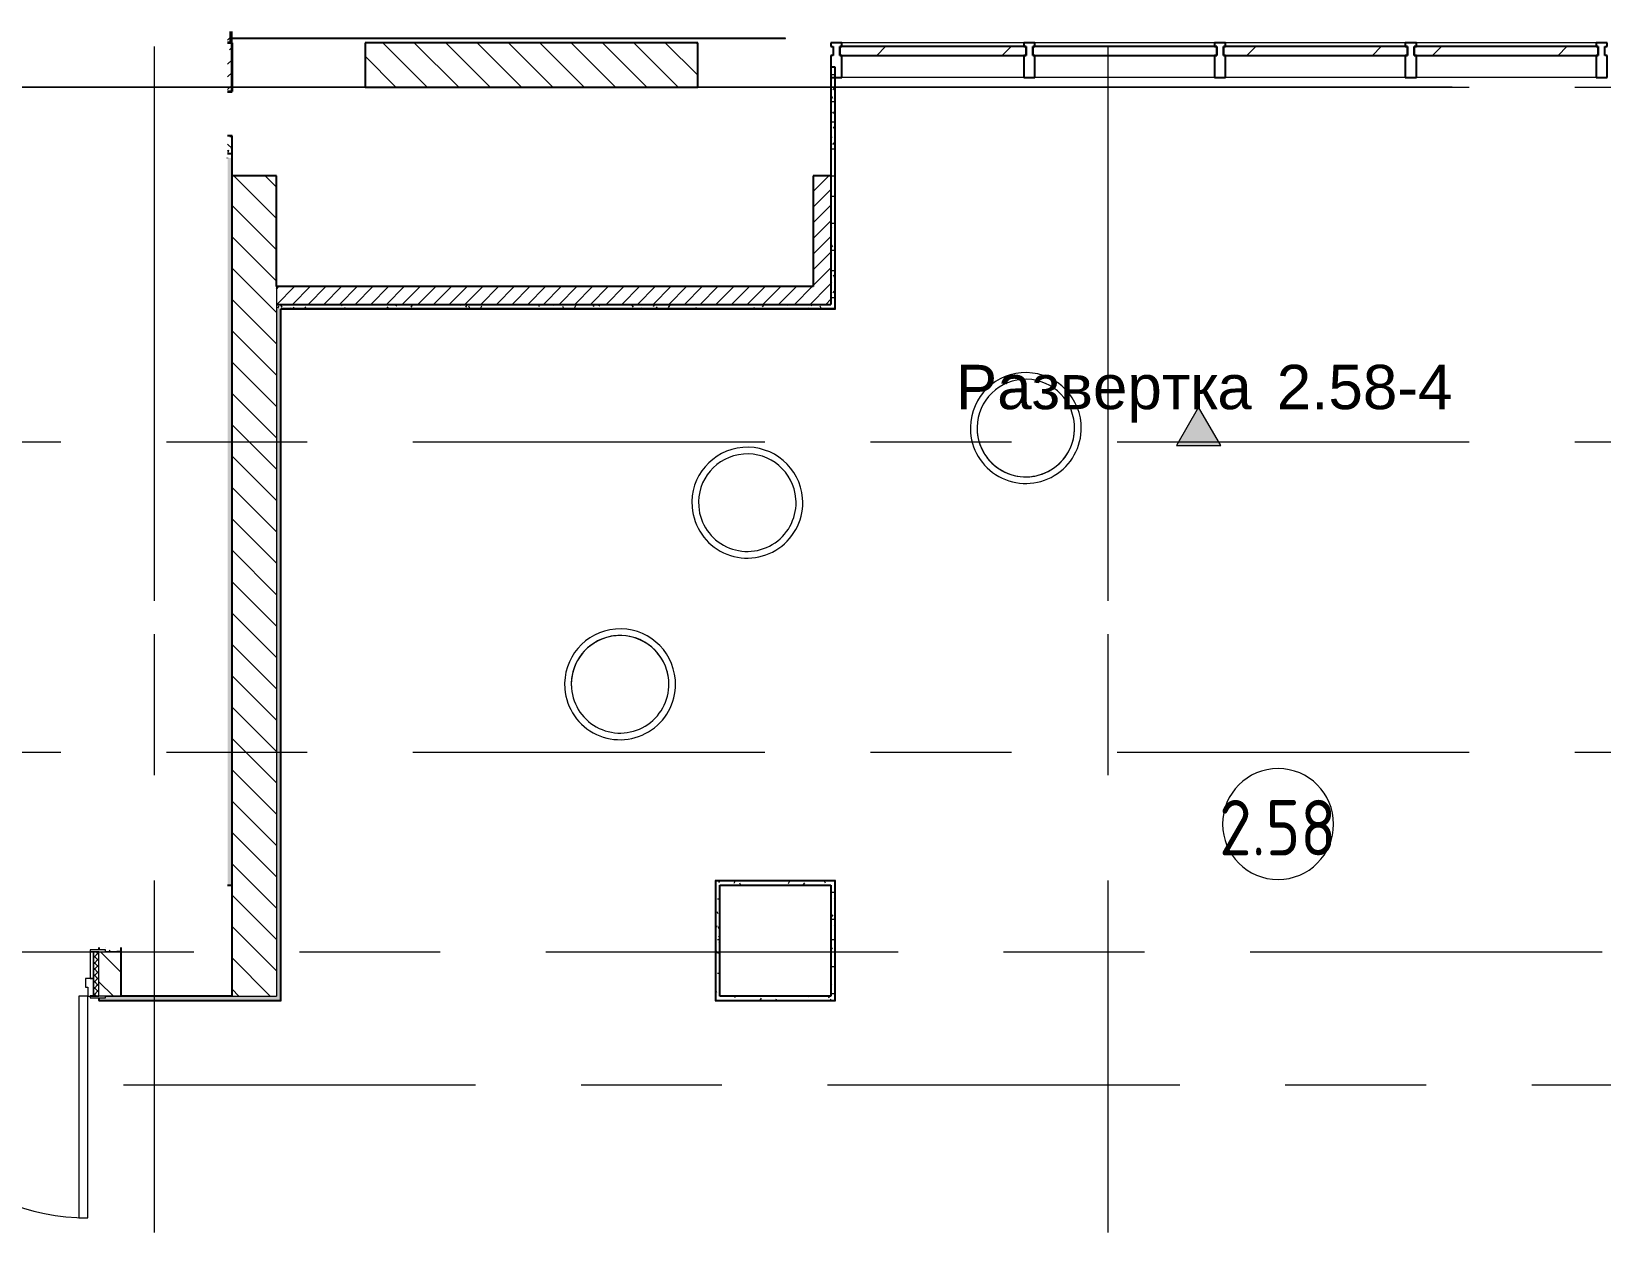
# Model space of a CAD drawing. Header units: millimetres. Extents: x -2711 to 60377, y -1987 to 15400.
# Drawn here: x 3156 to 10235, y 9802 to 15251 of the extents above; entities that cross this region are included whole.
import ezdxf

# ---------------------------------------------------------------- set-up
doc = ezdxf.new("R2010")
doc.units = ezdxf.units.MM
doc.linetypes.add('Осевая', pattern=[3175, 635, -476.25, 1587.5, -476.25])
for name, color, linetype, lineweight in [('A-ANNO-DIMS', 7, 'Continuous', 9), ('A-ANNO-DIMS-100', 7, 'Continuous', 9), ('A-AREA-IDEN', 7, 'Continuous', 9), ('A-DOOR', 7, 'Continuous', 9), ('A-DOOR-1', 7, 'Continuous', 13), ('A-DOOR-FRAM', 7, 'Continuous', 13), ('A-DOOR-FRAM-1', 7, 'Continuous', 9), ('A-GLAZ-CURT', 7, 'Continuous', 9), ('A-GLAZ-CURT-1', 7, 'Continuous', 25), ('A-GLAZ-CWMG', 7, 'Continuous', 9), ('A-GLAZ-CWMG-1', 7, 'Continuous', 25), ('A-WALL', 7, 'Continuous', 9), ('G-ANNO-SYMB', 7, 'Continuous', 9), ('I-WALL', 7, 'Continuous', 9), ('Оси', 7, 'Continuous', 9), ('Оси-2', 7, 'Осевая', 9)]:
    doc.layers.add(name, color=color, linetype=linetype, lineweight=lineweight)
for name, color, linetype, lineweight, true_color in [('A-WALL-1', 7, 'Continuous', 25, 0x3c3c3c), ('A-WALL-2', 7, 'Continuous', 35, 0x3c3c3c), ('A-WALL-FNSH-1', 7, 'Continuous', 9, 0x3c3c3c), ('A-WALL-FNSH-2', 7, 'Continuous', 13, 0x3c3c3c), ('I-FURN-1', 7, 'Continuous', 9, 0xf0f0f0)]:
    doc.layers.add(name, color=color, linetype=linetype, lineweight=lineweight, true_color=true_color)
doc.styles.add('Arial_1', font='arial.ttf', dxfattribs={"height": 200})
doc.styles.add('GOST Common', font='GOST_Common.ttf', dxfattribs={"width": 0.9, "height": 250})
doc.styles.add('ISOCPEUR', font='isocpeur.ttf', dxfattribs={"width": 0.9, "height": 250})
doc.dimstyles.new('ISO-2_5_0_9К_БОЛЬШОЙ', dxfattribs={"dimscale": 304.8, "dimtxt": 248.995294, "dimasz": 0.492126, "dimexe": 0.393701, "dimexo": 0.984252, "dimgap": 0, "dimtad": 1, "dimdec": 0, "dimrnd": 10, "dimzin": 0, "dimdsep": 46, "dimtxsty": 'ISOCPEUR', "dimblk1": 'OBLIQUE', "dimblk2": 'OBLIQUE', "dimsah": 1, "dimcen": 0.09, "dimdle": 0.393701, "dimazin": 0, "dimtfac": 1, "dimtdec": 4, "dimtix": 1, "dimtmove": 0, "dimatfit": 3, "dimfxl": 1, "dimtvp": 1, "dimtolj": 1, "dimtzin": 0, "dimarcsym": 2})
pattern_1 = [(135, (0, 0), (-70.7107, -70.7107), [])]
pattern_2 = [(45, (0, 0), (-35.35534, 35.35534), [])]
pattern_3 = [(0, (0, 0), (121.92, 30.48), [10.058, -81.382, 10.058, -81.382, -487.68]), (0, (0, 0), (121.92, 30.48), [-182.88, 10.058, -172.822, 10.058, -81.382, -213.36]), (0, (0, 0), (121.92, 30.48), [-457.2, 10.058, -50.902, 10.058, -142.342]), (120, (45.72, 15.24), (-87.356454, 90.34582), [10.058, -81.382, 10.058, -81.382, -487.68]), (120, (45.72, 15.24), (-87.356454, 90.34582), [-182.88, 10.058, -172.822, 10.058, -81.382, -213.36]), (120, (45.72, 15.24), (-87.356454, 90.34582), [-457.2, 10.058, -50.902, 10.058, -142.342]), (240, (60.96, 76.2), (-34.563546, -120.82582), [10.058, -81.382, 10.058, -81.382, -487.68]), (240, (60.96, 76.2), (-34.563546, -120.82582), [-182.88, 10.058, -172.822, 10.058, -81.382, -213.36]), (240, (60.96, 76.2), (-34.563546, -120.82582), [-457.2, 10.058, -50.902, 10.058, -142.342])]

# ---------------------------------------------------------------- blocks, each defined once
blk = doc.blocks.new('110_Дверь_СКБ_1Ст_Внутренняя1 - Д-4к_п__1100x2100h_Артистические EI30-33310874-План разверток пом_ 2_58_ Этаж 2')
at = {"layer": 'A-DOOR'}
h = blk.add_hatch(dxfattribs=at)
h.set_pattern_fill('FP_6', color=256, style=0, pattern_type=2)
h.set_pattern_definition([(135, (1751.41, 164.685), (-14.14214, -14.14214), []), (225, (1751.41, 164.685), (14.14214, -14.14214), [])])
h.paths.add_polyline_path([(537.5, 100), (537.5, -100), (562.5, -100), (562.5, 100)])
at = {"layer": 'A-DOOR-FRAM-1'}
h = blk.add_hatch(dxfattribs=at)
h.set_pattern_fill('FP_7', color=256, style=0, pattern_type=2)
h.set_pattern_definition([(45, (-371.384, 164.685), (-14.1421, 14.1421), []), (135, (-371.384, 164.685), (-14.1421, -14.1421), [])])
h.paths.add_polyline_path([(-512.5, 100), (-537.5, 100), (-537.5, -100), (-512.5, -100)])
at = {"layer": 'A-DOOR'}
blk.add_arc((-487.5, 100), 1000, 360, 90, dxfattribs=at)
at = {"layer": 'A-DOOR-1'}
for p, q in [((-487.5, 1100), (-487.5, 100)), ((-447.5, 1100), (-487.5, 1100)), ((-447.5, 100), (-447.5, 1100)), ((-487.5, 100), (-447.5, 100))]:
    blk.add_line(p, q, dxfattribs=at)
at = {"layer": 'A-DOOR-FRAM'}
for p, q in [((-497.5, 108), (-567.5, 108)), ((-567.5, 108), (-567.5, 100)), ((-567.5, 100), (-497.5, 100)), ((-512.5, 100), (-537.5, 100)), ((-537.5, 100), (-537.5, -100)), ((-487.5, 100), (-512.5, 100)), ((-512.5, 100), (-512.5, 20)), ((-512.5, -100), (-512.5, 100)), ((-497.5, 100), (-512.5, 100)), ((-512.5, 100), (-512.5, 99)), ((-512.5, 99), (-497.5, 99)), ((-497.5, 100), (-497.5, 108)), ((-497.5, 99), (-497.5, 100)), ((-487.5, 60), (-487.5, 100)), ((512.5, 100), (512.5, 60)), ((537.5, 100), (512.5, 100)), ((592.5, 108), (522.5, 108)), ((522.5, 108), (522.5, 100)), ((537.5, 100), (522.5, 100)), ((522.5, 100), (522.5, 99)), ((522.5, 100), (592.5, 100)), ((522.5, 99), (537.5, 99)), ((537.5, 20), (537.5, 100)), ((562.5, 100), (537.5, 100)), ((537.5, 100), (537.5, -100)), ((537.5, 99), (537.5, 100)), ((562.5, -100), (562.5, 100)), ((592.5, 100), (592.5, 108)), ((-512.5, 20), (-477.5, 20)), ((-497.5, 20), (-512.5, 20)), ((-512.5, 20), (-512.5, -100)), ((-497.5, -100), (-497.5, 20)), ((-477.5, 60), (-487.5, 60)), ((-477.5, 20), (-477.5, 60)), ((512.5, 60), (502.5, 60)), ((502.5, 60), (502.5, 20)), ((502.5, 20), (537.5, 20)), ((537.5, 20), (522.5, 20)), ((522.5, 20), (522.5, -100)), ((537.5, -100), (537.5, 20)), ((-497.5, -100), (-567.5, -100)), ((-567.5, -100), (-567.5, -108)), ((-567.5, -108), (-497.5, -108)), ((-537.5, -100), (-512.5, -100)), ((-512.5, -100), (-497.5, -100)), ((-497.5, -108), (-497.5, -100)), ((522.5, -100), (537.5, -100)), ((592.5, -100), (522.5, -100)), ((522.5, -100), (522.5, -108)), ((522.5, -108), (592.5, -108)), ((537.5, -100), (562.5, -100)), ((592.5, -108), (592.5, -100))]:
    blk.add_line(p, q, dxfattribs=at)
blk = doc.blocks.new('Системная панель - Стекло - 40мм-23997895-План разверток пом_ 2_58_ Этаж 2')
at = {"layer": 'A-GLAZ-CURT'}
h = blk.add_hatch(dxfattribs=at)
h.set_pattern_fill('FP_9', color=256, style=0, pattern_type=2)
h.set_pattern_definition([(45, (-7320, -15083), (-282.843, 282.843), [200, -600]), (45, (-7520, -15183), (-282.843, 282.843), [600, -200]), (45, (-7120, -15283), (-282.843, 282.843), [200, -600])])
h.paths.add_polyline_path([(420, -40), (420, 0), (-420, 0), (-420, -40), (-318, -40)])
at = {"layer": 'A-GLAZ-CURT-1'}
for p, q in [((420, 0), (-420, 0)), ((-420, 0), (-420, -40)), ((420, -40), (420, 0)), ((-420, -40), (420, -40))]:
    blk.add_line(p, q, dxfattribs=at)
blk = doc.blocks.new('Прямоугольный импост - Импост структурный с накладкой - 160мм-23771928-План разверток пом_ 2_58_ Этаж 2')
at = {"layer": 'A-GLAZ-CWMG'}
for p, q in [((7630, 15200), (6810, 15200)), ((7630, 15043), (6810, 15043))]:
    blk.add_line(p, q, dxfattribs=at)
blk = doc.blocks.new('Прямоугольный импост - Импост структурный с накладкой - 160мм-23997897-План разверток пом_ 2_58_ Этаж 2')
at = {"layer": 'A-GLAZ-CWMG-1'}
for p, q in [((0, 140), (-50, 140)), ((-50, 140), (-50, 40)), ((0, 40), (0, 140)), ((-50, 40), (-40, 40)), ((-40, 0), (-50, 0)), ((-50, 0), (-50, -17)), ((-40, 40), (-40, 0)), ((-10, 0), (-10, 40)), ((-10, 40), (0, 40)), ((0, 0), (-10, 0)), ((0, -17), (0, 0)), ((-50, -17), (0, -17))]:
    blk.add_line(p, q, dxfattribs=at)
blk = doc.blocks.new('Системная панель - Стекло - 40мм-V1-План разверток пом_ 2_58_ Этаж 2')
at = {"layer": 'A-GLAZ-CURT'}
h = blk.add_hatch(dxfattribs=at)
h.set_pattern_fill('FP_11', color=256, style=0, pattern_type=2)
h.set_pattern_definition([(45, (-9045, -15083), (-282.843, 282.843), [200, -600]), (45, (-9245, -15183), (-282.843, 282.843), [600, -200]), (45, (-8845, -15283), (-282.843, 282.843), [200, -600])])
h.paths.add_polyline_path([(415, -40), (415, 0), (-415, 0), (-415, -40), (-272.2, -40)])
at = {"layer": 'A-GLAZ-CURT-1'}
for p, q in [((415, 0), (-415, 0)), ((-415, 0), (-415, -40)), ((415, -40), (415, 0)), ((-415, -40), (415, -40))]:
    blk.add_line(p, q, dxfattribs=at)
blk = doc.blocks.new('Прямоугольный импост - Импост структурный с накладкой - 160мм-23771909-План разверток пом_ 2_58_ Этаж 2')
at = {"layer": 'A-GLAZ-CWMG'}
for p, q in [((11930, 15200), (11120, 15200)), ((11930, 15043), (11120, 15043))]:
    blk.add_line(p, q, dxfattribs=at)
blk = doc.blocks.new('Прямоугольный импост - Импост структурный с накладкой - 160мм-23997894-План разверток пом_ 2_58_ Этаж 2')
at = {"layer": 'A-GLAZ-CWMG-1'}
for p, q in [((-25, 40), (-25, 140)), ((-25, 140), (25, 140)), ((25, 140), (25, 40)), ((-15, 40), (-25, 40)), ((-25, -17), (-25, 0)), ((-25, 0), (-15, 0)), ((-15, 0), (-15, 40)), ((15, 40), (15, 0)), ((25, 40), (15, 40)), ((15, 0), (25, 0)), ((25, 0), (25, -17)), ((25, -17), (-25, -17))]:
    blk.add_line(p, q, dxfattribs=at)
blk = doc.blocks.new('Системная панель - Стекло - 40мм-V2-План разверток пом_ 2_58_ Этаж 2')
at = {"layer": 'A-GLAZ-CURT'}
h = blk.add_hatch(dxfattribs=at)
h.set_pattern_fill('FP_12', color=256, style=0, pattern_type=2)
h.set_pattern_definition([(45, (-9905, -15083), (-282.843, 282.843), [200, -600]), (45, (-10105, -15183), (-282.843, 282.843), [600, -200]), (45, (-9705, -15283), (-282.843, 282.843), [200, -600])])
h.paths.add_polyline_path([(415, -40), (415, 0), (-415, 0), (-415, -40)])
at = {"layer": 'A-GLAZ-CURT-1'}
for p, q in [((415, 0), (-415, 0)), ((-415, 0), (-415, -40)), ((415, -40), (415, 0)), ((-415, -40), (415, -40))]:
    blk.add_line(p, q, dxfattribs=at)
blk = doc.blocks.new('Системная панель - Стекло - 40мм-V3-План разверток пом_ 2_58_ Этаж 2')
at = {"layer": 'A-GLAZ-CURT-1'}
for p, q in [((415, 0), (-415, 0)), ((-415, 0), (-415, -40)), ((415, -40), (415, 0)), ((-415, -40), (415, -40))]:
    blk.add_line(p, q, dxfattribs=at)
blk = doc.blocks.new('ПУФ_500 - 1_50б-V6-План разверток пом_ 2_58_ Этаж 2')
at = {"layer": 'I-FURN-1'}
for radius, start, end in [(250, 360, 180), (250, 0, 180), (220, 360, 180), (220, 90, 180), (220, 0, 90), (250, 180, 360), (220, 180, 360), (220, 180, 360), (250, 180, 360)]:
    blk.add_arc((0, 0), radius, start, end, dxfattribs=at)
blk = doc.blocks.new('ПУФ_500 - 1_50а-V7-План разверток пом_ 2_58_ Этаж 2')
at = {"layer": 'I-FURN-1'}
for radius, start, end in [(250, 360, 180), (250, 0, 180), (220, 360, 180), (220, 0, 180), (250, 180, 360), (220, 180, 360), (220, 180, 360), (250, 180, 360)]:
    blk.add_arc((0, 0), radius, start, end, dxfattribs=at)
blk = doc.blocks.new('ПУФ_500 - 1_50в-V8-План разверток пом_ 2_58_ Этаж 2')
at = {"layer": 'I-FURN-1'}
for radius, start, end in [(250, 360, 180), (250, 0, 180), (220, 360, 180), (220, 0, 180), (250, 180, 360), (220, 180, 360), (220, 180, 192.85714), (220, 205.71429, 360), (250, 180, 360), (220, 192.85714, 205.71429)]:
    blk.add_arc((0, 0), radius, start, end, dxfattribs=at)
blk = doc.blocks.new('Марка_Помещения - Номер-25198446-План разверток пом_ 2_58_ Этаж 2')
at = {"layer": 'A-AREA-IDEN'}
for start, end in [(360, 180), (180, 360)]:
    blk.add_arc((0, 0), 2.5, start, end, dxfattribs=at)
blk = doc.blocks.new('Фасад - Марка фасада_Указатель-25386507-План разверток пом_ 2_58_ Этаж 2')
at = {"layer": 'G-ANNO-SYMB'}
blk.add_hatch(color=256, dxfattribs=at).paths.add_polyline_path([(-1, 0), (0, 1.732), (1, 0), (0, 0)])
for p, q in [((0, 1.732), (-1, 0)), ((1, 0), (0, 1.732)), ((-1, 0), (0, 0)), ((0, 0), (1, 0))]:
    blk.add_line(p, q, dxfattribs=at)
blk = doc.blocks.new('DIMBLOCK1-План разверток пом_ 2_58_ Этаж 2')
at = {"layer": 'A-ANNO-DIMS-100'}
for p, q in [((-755.3, 15120), (-755.3, 13400)), ((9560.6, 15000), (-875.3, 15000)), ((-755.3, 15000), (9560.6, 15000)), ((-949.3, 13400), (-635.3, 13400)), ((-755.3, 13400), (-949.3, 13400))]:
    blk.add_line(p, q, dxfattribs=at)
at = {"layer": 'A-ANNO-DIMS-100', "lineweight": 20}
for p, q in [((-755.3, 15000), (-830.3, 15075)), ((-755.3, 15000), (-680.3, 14925)), ((-755.3, 13400), (-830.3, 13475)), ((-755.3, 13400), (-680.3, 13325))]:
    blk.add_line(p, q, dxfattribs=at)
at = {"layer": 'A-ANNO-DIMS-100', "color": 0, "insert": (-1081.9, 13905.5), "char_height": 250, "width": 706.764, "attachment_point": 1, "rotation": 90, "line_spacing_factor": 1.149209, "style": 'ISOCPEUR'}
blk.add_mtext('1600', dxfattribs=at)
blk = doc.blocks.new('_Oblique')
at = {"color": 0, "linetype": 'ByBlock', "lineweight": -2}
blk.add_line((-0.5, -0.5), (0.5, 0.5), dxfattribs=at)

msp = doc.modelspace()

# ---------------------------------------------------------------- hatches: boundary and pattern name
at = {"layer": 'A-WALL'}
h = msp.add_hatch(dxfattribs=at)
h.set_pattern_fill('FP_4', color=256, style=0, pattern_type=2)
h.set_pattern_definition([(45, (0, 0), (-70.7107, 70.7107), []), (135, (0, 0), (-70.7107, -70.7107), [])])
h.paths.add_polyline_path([(4040, 15200), (4052, 15200), (4052, 15251.3), (4040, 15251.3)])
at = {"layer": 'I-WALL'}
h = msp.add_hatch(dxfattribs=at)
h.set_pattern_fill('FP_2', color=256, style=0, pattern_type=2)
h.set_pattern_definition([(45, (0, 0), (-57.02463, 57.02463), []), (45, (57.025, 0), (-57.02463, 57.02463), [100.806, -20.161, 3.353, -16.808])])
h.paths.add_polyline_path([(4040, 14980), (4060, 14980), (4060, 15200), (4040, 15200), (4040, 15194.8)])
h = msp.add_hatch(dxfattribs=at)
h.set_pattern_fill('FP_1', color=256, style=0, pattern_type=2)
h.set_pattern_definition(pattern_1)
h.paths.add_polyline_path([(6160, 15000), (6160, 15200), (4660, 15200), (4660, 15000), (5131.1, 15000)])
h = msp.add_hatch(dxfattribs=at)
h.set_pattern_fill('FP_15', color=256, style=0, pattern_type=2)
h.set_pattern_definition(pattern_3)
h.paths.add_polyline_path([(6780, 14020), (6780, 15090), (6760, 15090), (6760, 14020)])
h = msp.add_hatch(dxfattribs=at)
h.set_pattern_fill('FP_5', color=256, style=0, pattern_type=2)
h.set_pattern_definition([(135, (0, 0), (-75.43415, -75.43415), [106.68, -17.78, 3.556, -17.78]), (135, (0, 75.39), (-75.43415, -75.43415), []), (50, (0, 0), (127.5292, -11.1576), [13.335, -146.685]), (355, (0, 0), (-24.6697, 133.74), [10.668, -117.348]), (100.451, (10.63, -0.93), (102.8597, 122.5818), [11.333, -124.663]), (46.184, (0, 35.56), (189.7552, -29.4304), [20.002, -220.027]), (96.636, (15.81, 33.1), (166.1822, 173.1996), [17, -186.995]), (351.184, (0, 35.56), (166.184, 173.1976), [16.002, -176.022]), (21, (17.78, 26.67), (106.1303, -71.586), [13.335, -146.685]), (326, (17.78, 26.67), (43.2619, 128.9318), [10.668, -117.348]), (71.451, (26.62, 20.7), (149.392, 57.3451), [11.333, -124.663]), (37.5, (0, 0), (2.16223, 59.18836), [3.353, -112.573, 3.353, -115.773, -117.792]), (37.5, (0, 0), (2.16223, 59.18836), [-235.052, 3.353, -114.44]), (7.5, (0, 0), (46.77386, 70.12615), [3.353, -64.567, 3.353, -109.906, -44.894]), (7.5, (0, 0), (46.77386, 70.12615), [-181.178, 3.353, -41.542]), (327.5, (-39.65, 0), (94.91367, -4.0101), [3.353, -41.097, 3.353, -135.331, -184.023]), (327.5, (-39.65, 0), (94.91367, -4.0101), [-183.134, 3.353, -180.67]), (317.5, (-57.43, 0), (103.69057, 17.7988), [3.353, -54.432, 3.353, -88.748, -130.683]), (317.5, (-57.43, 0), (103.69057, 17.7988), [-149.885, 3.353, -127.33])])
h.paths.add_polyline_path([(4060, 14700.7), (4060, 14780.7), (4040, 14780.7), (4040, 14700.7)])
h = msp.add_hatch(dxfattribs=at)
h.set_pattern_fill('FP_15', color=256, style=0, pattern_type=2)
h.set_pattern_definition(pattern_3)
h.paths.add_polyline_path([(4040, 14680.7), (4060, 14680.7), (4060, 14700.7), (4040, 14700.7), (4040, 14680.7)])
h = msp.add_hatch(dxfattribs=at)
h.set_pattern_fill('FP_15', color=256, style=0, pattern_type=2)
h.set_pattern_definition(pattern_3)
h.paths.add_polyline_path([(4060, 11400), (4060, 14680.7), (4040, 14679.7), (4040, 11400)])
h = msp.add_hatch(dxfattribs=at)
h.set_pattern_fill('FP_1', color=256, style=0, pattern_type=2)
h.set_pattern_definition(pattern_1)
h.paths.add_polyline_path([(4260, 10900), (4260, 14600), (4060, 14600), (4060, 10900)])
h = msp.add_hatch(dxfattribs=at)
h.set_pattern_fill('FP_8', color=256, style=0, pattern_type=2)
h.set_pattern_definition(pattern_2)
h.paths.add_polyline_path([(6760, 14100), (6760, 14600), (6680, 14600), (6680, 14100)])
h = msp.add_hatch(dxfattribs=at)
h.set_pattern_fill('FP_8', color=256, style=0, pattern_type=2)
h.set_pattern_definition(pattern_2)
h.paths.add_polyline_path([(6760, 14020), (6760, 14100), (4260, 14100), (4260, 14020), (5131.1, 14020)])
h = msp.add_hatch(dxfattribs=at)
h.set_pattern_fill('FP_15', color=256, style=0, pattern_type=2)
h.set_pattern_definition(pattern_3)
h.paths.add_polyline_path([(6780, 14000), (6780, 14020), (4260, 14020), (4260, 14000), (5579.5, 14000)])
h = msp.add_hatch(dxfattribs=at)
h.set_pattern_fill('FP_15', color=256, style=0, pattern_type=2)
h.set_pattern_definition(pattern_3)
h.paths.add_polyline_path([(4260, 10880), (4280, 10880), (4280, 14000), (4260, 14000), (4260, 10900)])
h = msp.add_hatch(dxfattribs=at)
h.set_pattern_fill('FP_15', color=256, style=0, pattern_type=2)
h.set_pattern_definition(pattern_3)
h.paths.add_polyline_path([(4040, 11400), (4040, 11400), (4040, 11400.1)])
h = msp.add_hatch(dxfattribs=at)
h.set_pattern_fill('FP_15', color=256, style=0, pattern_type=2)
h.set_pattern_definition(pattern_3)
h.paths.add_polyline_path([(6240, 10880), (6260, 10880), (6260, 11420), (6240, 11420)])
h = msp.add_hatch(dxfattribs=at)
h.set_pattern_fill('FP_15', color=256, style=0, pattern_type=2)
h.set_pattern_definition(pattern_3)
h.paths.add_polyline_path([(6760, 11400), (6760, 11420), (6260, 11420), (6260, 11400)])
h = msp.add_hatch(dxfattribs=at)
h.set_pattern_fill('FP_15', color=256, style=0, pattern_type=2)
h.set_pattern_definition(pattern_3)
h.paths.add_polyline_path([(6780, 10900), (6780, 11420), (6760, 11420), (6760, 10900)])
h = msp.add_hatch(dxfattribs=at)
h.set_pattern_fill('FP_15', color=256, style=0, pattern_type=2)
h.set_pattern_definition(pattern_3)
h.paths.add_polyline_path([(2330, 11100), (2330, 11108), (2360, 11108), (2360, 11120), (1690, 11120), (1690, 11100), (1718, 11100)])
h.paths.add_polyline_path([(3540, 11100), (3540, 11120), (3460, 11120), (3460, 11108), (3490, 11107.5), (3490, 11100)])
h = msp.add_hatch(dxfattribs=at)
h.set_pattern_fill('FP_15', color=256, style=0, pattern_type=2)
h.set_pattern_definition(pattern_3)
h.paths.add_polyline_path([(3560, 11100), (3560, 11120), (3540, 11120), (3540, 11100)])
h = msp.add_hatch(dxfattribs=at)
h.set_pattern_fill('FP_1', color=256, style=0, pattern_type=2)
h.set_pattern_definition(pattern_1)
h.paths.add_polyline_path([(3560, 10900), (3560, 11100), (3460, 11100), (3460, 10900), (3490, 10900)])
h.paths.add_polyline_path([(2330, 10900), (2360, 10900), (2360, 11100), (90, 11100), (90, 10900), (1589.5, 10900)])
h = msp.add_hatch(dxfattribs=at)
h.set_pattern_fill('FP_15', color=256, style=0, pattern_type=2)
h.set_pattern_definition(pattern_3)
h.paths.add_polyline_path([(3490, 10880), (4260, 10880), (4260, 10900), (3490, 10900), (3490, 10892), (3460, 10892), (3460, 10880)])
h.paths.add_polyline_path([(2360, 10880), (2360, 10892), (2330, 10892), (2330, 10900), (526, 10900), (526, 10880), (1589.5, 10880)])
h = msp.add_hatch(dxfattribs=at)
h.set_pattern_fill('FP_15', color=256, style=0, pattern_type=2)
h.set_pattern_definition(pattern_3)
h.paths.add_polyline_path([(6260, 10880), (6780, 10880), (6780, 10900), (6260, 10900)])

# ---------------------------------------------------------------- linework, layer by layer
at = {"layer": 'A-WALL'}
for p, q in [((4052, 15200), (4052, 15251.3)), ((4260, 14100), (4260, 10900)), ((5579.5, 14000), (5579.5, 13999)), ((3540, 11100), (3490, 11100)), ((3490, 10900), (3560, 10900)), ((3560, 10900), (3490, 10900)), ((4060, 10900), (4260, 10900))]:
    msp.add_line(p, q, dxfattribs=at)
at = {"layer": 'A-WALL-1'}
for p, q in [((6160, 15200), (4660, 15200)), ((4660, 15200), (4660, 15000)), ((6160, 15000), (6160, 15200)), ((6780, 15090), (6760, 15090)), ((6760, 15090), (6760, 14020)), ((6780, 14000), (6780, 15090)), ((4660, 15000), (6160, 15000)), ((4060, 14780.7), (4040, 14780.7)), ((4060, 10900), (4060, 14780.7)), ((4040, 14700.7), (4060, 14700.7)), ((4040, 14679.7), (4040, 14680.7)), ((4260, 14600), (4060, 14600)), ((4260, 14100), (4260, 14600)), ((6760, 14600), (6680, 14600)), ((6680, 14600), (6680, 14100)), ((6680, 14100), (4260, 14100)), ((4260, 14020), (6760, 14020)), ((4280, 10880), (4280, 14000)), ((6780, 14000), (4280, 14000)), ((4040, 11400), (4060, 11400)), ((6240, 11420), (6240, 10880)), ((6780, 11420), (6240, 11420)), ((6260, 10900), (6260, 11400)), ((6260, 11400), (6760, 11400)), ((6760, 11400), (6760, 10900)), ((6780, 10880), (6780, 11420)), ((3460, 11120), (3460, 11108)), ((3560, 10900), (3560, 11120)), ((3560, 11100), (3540, 11100)), ((3460, 10892), (3460, 10880)), ((3460, 10880), (4280, 10880)), ((4060, 10900), (3560, 10900)), ((6240, 10880), (6780, 10880)), ((6760, 10900), (6260, 10900))]:
    msp.add_line(p, q, dxfattribs=at)
at = {"layer": 'A-WALL-2'}
for p, q in [((4060, 15200), (4040, 15200)), ((4060, 14980), (4060, 15200)), ((4040, 14980), (4060, 14980))]:
    msp.add_line(p, q, dxfattribs=at)
at = {"layer": 'A-WALL-FNSH-1'}
msp.add_line((4060, 15200), (4060, 15251.3), dxfattribs=at)
at = {"layer": 'A-WALL-FNSH-2'}
for p, q in [((4055, 15200), (4055, 15251.3)), ((6555, 15221), (4060, 15221)), ((4060, 15221), (4060, 15220)), ((6555, 15220), (6555, 15221)), ((4060, 15220), (6555, 15220)), ((6781, 15043), (6780, 15043)), ((6781, 13999), (6781, 15043)), ((4280, 13999), (6781, 13999)), ((4281, 10879), (4281, 14000)), ((6781, 11421), (6239, 11421)), ((6239, 11421), (6239, 10879)), ((6781, 10879), (6781, 11421)), ((3460, 10880), (3460, 10879)), ((3460, 10879), (4281, 10879)), ((6239, 10879), (6781, 10879))]:
    msp.add_line(p, q, dxfattribs=at)
at = {"layer": 'Оси'}
for p, q in [((3710, 12683), (3710, 15183)), ((8010, 12683), (8010, 15183))]:
    msp.add_line(p, q, dxfattribs=at)
at = {"layer": 'Оси-2'}
for p, q in [((589, 15000), (10850, 15000)), ((589, 13400), (10850, 13400)), ((3710, 8722), (3710, 12683)), ((8010, 8722), (8010, 12683)), ((589, 12000), (11200.3, 12000)), ((1189, 11100), (11450, 11100)), ((2459, 10500), (11450, 10500))]:
    msp.add_line(p, q, dxfattribs=at)

# ---------------------------------------------------------------- block references
at = {"layer": 'A-AREA-IDEN', "xscale": 99.99999999999993, "yscale": 99.99999999999993, "zscale": 99.99999999999993}
msp.add_blockref('Марка_Помещения - Номер-25198446-План разверток пом_ 2_58_ Этаж 2', (8776.4, 11676.1), dxfattribs=at)
at = {"layer": 'A-DOOR', "rotation": 180}
msp.add_blockref('110_Дверь_СКБ_1Ст_Внутренняя1 - Д-4к_п__1100x2100h_Артистические EI30-33310874-План разверток пом_ 2_58_ Этаж 2', (2922.5, 11000), dxfattribs=at)
at = {"layer": 'A-GLAZ-CURT'}
for name, p in [('Системная панель - Стекло - 40мм-23997895-План разверток пом_ 2_58_ Этаж 2', (7220, 15183)), ('Системная панель - Стекло - 40мм-V3-План разверток пом_ 2_58_ Этаж 2', (8085, 15183)), ('Системная панель - Стекло - 40мм-V1-План разверток пом_ 2_58_ Этаж 2', (8945, 15183)), ('Системная панель - Стекло - 40мм-V2-План разверток пом_ 2_58_ Этаж 2', (9805, 15183))]:
    msp.add_blockref(name, p, dxfattribs=at)
at = {"layer": 'A-GLAZ-CWMG', "rotation": 180}
msp.add_blockref('Прямоугольный импост - Импост структурный с накладкой - 160мм-23997897-План разверток пом_ 2_58_ Этаж 2', (6760, 15183), dxfattribs=at)
at = {"layer": 'A-GLAZ-CWMG'}
for name, p in [('Прямоугольный импост - Импост структурный с накладкой - 160мм-23771928-План разверток пом_ 2_58_ Этаж 2', (0, 0)), ('Прямоугольный импост - Импост структурный с накладкой - 160мм-23771909-План разверток пом_ 2_58_ Этаж 2', (-3440, 0)), ('Прямоугольный импост - Импост структурный с накладкой - 160мм-23771909-План разверток пом_ 2_58_ Этаж 2', (-2580, 0)), ('Прямоугольный импост - Импост структурный с накладкой - 160мм-23771909-План разверток пом_ 2_58_ Этаж 2', (-1720, 0))]:
    msp.add_blockref(name, p, dxfattribs=at)
at = {"layer": 'A-GLAZ-CWMG', "extrusion": (0, 0, -1), "rotation": 180}
for p in [(-7655, 15183), (-8515, 15183), (-9375, 15183), (-10235, 15183)]:
    msp.add_blockref('Прямоугольный импост - Импост структурный с накладкой - 160мм-23997894-План разверток пом_ 2_58_ Этаж 2', p, dxfattribs=at)
at = {"layer": 'G-ANNO-SYMB', "xscale": 99.99999999999993, "yscale": 99.99999999999993, "zscale": 99.99999999999993}
msp.add_blockref('Фасад - Марка фасада_Указатель-25386507-План разверток пом_ 2_58_ Этаж 2', (8418.3, 13383.6), dxfattribs=at)
at = {"layer": 'I-FURN-1', "rotation": 184.6613193387897}
for name, p in [('ПУФ_500 - 1_50б-V6-План разверток пом_ 2_58_ Этаж 2', (7639, 13462.2)), ('ПУФ_500 - 1_50а-V7-План разверток пом_ 2_58_ Этаж 2', (6383.3, 13125.7)), ('ПУФ_500 - 1_50в-V8-План разверток пом_ 2_58_ Этаж 2', (5809.7, 12306.5))]:
    msp.add_blockref(name, p, dxfattribs=at)

# ---------------------------------------------------------------- texts
at = {"layer": 'A-AREA-IDEN', "insert": (8510.7, 11784.6), "char_height": 250, "width": 663.797, "attachment_point": 1, "style": 'GOST Common'}
msp.add_mtext('2.58', dxfattribs=at)
at = {"layer": 'G-ANNO-SYMB', "char_height": 200, "attachment_point": 1, "style": 'Arial_1'}
for s, insert, width in [('Развертка', (7323.5, 13747.4), 1659.493), (' 2.58-4', (8692.7, 13747.4), 1074.261)]:
    msp.add_mtext(s, dxfattribs=dict(at, insert=insert, width=width))

# ---------------------------------------------------------------- dimensions: what is measured, and where the dimension line sits
at = {"layer": 'A-ANNO-DIMS'}
dim = msp.add_linear_dim(base=(-755.3, 13400), p1=(9860.6, 15000), p2=(-649.3, 13400), angle=90, dimstyle='ISO-2_5_0_9К_БОЛЬШОЙ', override={"dimpost": '<>', "dimfxl": 10630.989093}, dxfattribs=at)
dim.commit()
dim.dimension.update_dxf_attribs({"geometry": 'DIMBLOCK1-План разверток пом_ 2_58_ Этаж 2', "text_midpoint": (-880.3, 14200)})

doc.saveas('drawing.dxf')
